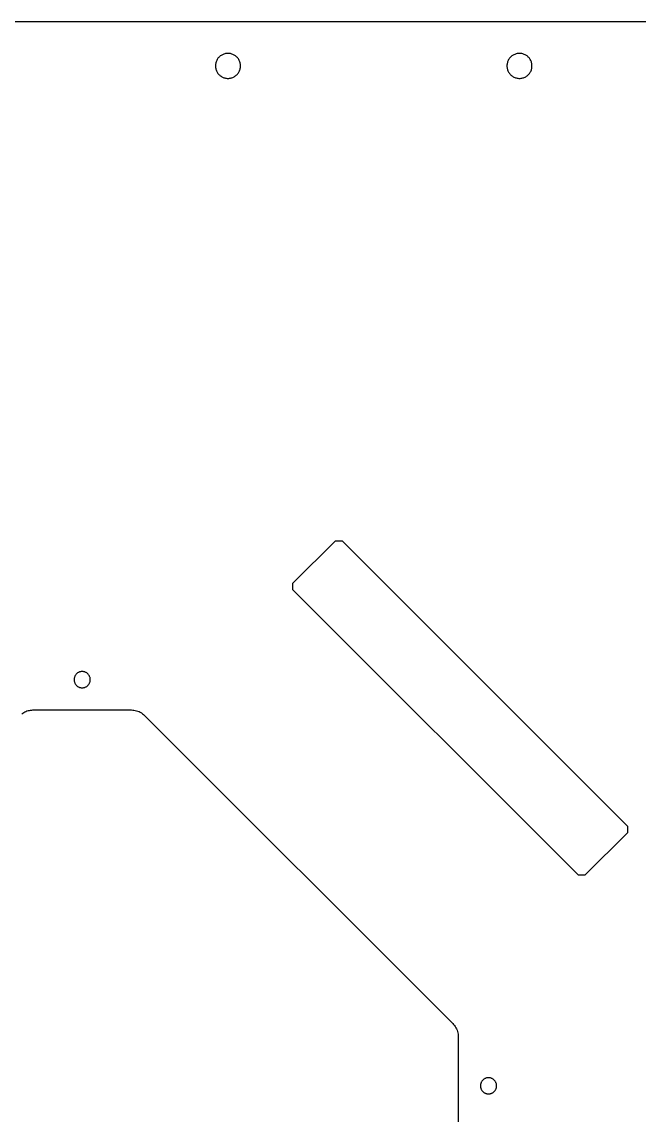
# Model space of a CAD drawing. Extents: x 393 to 866, y -23 to 443.
# Drawn here: x 616.8 to 749.9, y 207.1 to 442.9 of the extents above; entities that cross this region are included whole.
import ezdxf

# ---------------------------------------------------------------- set-up
doc = ezdxf.new("R2010")
doc.units = 0
doc.layers.get('0').update_dxf_attribs({"linetype": 'CONTINUOUS'})

msp = doc.modelspace()

# ---------------------------------------------------------------- linework, layer by layer
for p, q in [((839.18, 442.89), (420.38, 442.89)), ((658.56, 433.91), (658.53, 433.74)), ((658.6, 434.08), (658.56, 433.91)), ((658.65, 434.25), (658.6, 434.08)), ((658.71, 434.42), (658.65, 434.25)), ((658.78, 434.58), (658.71, 434.42)), ((658.87, 434.74), (658.78, 434.58)), ((658.96, 434.89), (658.87, 434.74)), ((659.06, 435.03), (658.96, 434.89)), ((659.18, 435.17), (659.06, 435.03)), ((659.3, 435.29), (659.18, 435.17)), ((659.43, 435.42), (659.3, 435.29)), ((659.56, 435.53), (659.43, 435.42)), ((659.71, 435.63), (659.56, 435.53)), ((659.86, 435.72), (659.71, 435.63)), ((660.01, 435.81), (659.86, 435.72)), ((660.17, 435.88), (660.01, 435.81)), ((660.34, 435.94), (660.17, 435.88)), ((660.51, 435.99), (660.34, 435.94)), ((660.68, 436.03), (660.51, 435.99)), ((660.85, 436.06), (660.68, 436.03)), ((661.03, 436.08), (660.85, 436.06)), ((661.21, 436.09), (661.03, 436.08)), ((661.38, 436.08), (661.21, 436.09)), ((661.56, 436.06), (661.38, 436.08)), ((661.73, 436.03), (661.56, 436.06)), ((661.9, 435.99), (661.73, 436.03)), ((662.07, 435.94), (661.9, 435.99)), ((662.24, 435.88), (662.07, 435.94)), ((662.4, 435.81), (662.24, 435.88)), ((662.56, 435.72), (662.4, 435.81)), ((662.71, 435.63), (662.56, 435.72)), ((662.85, 435.53), (662.71, 435.63)), ((662.99, 435.42), (662.85, 435.53)), ((663.11, 435.29), (662.99, 435.42)), ((663.24, 435.17), (663.11, 435.29)), ((663.35, 435.03), (663.24, 435.17)), ((663.45, 434.89), (663.35, 435.03)), ((663.54, 434.74), (663.45, 434.89)), ((663.63, 434.58), (663.54, 434.74)), ((663.7, 434.42), (663.63, 434.58)), ((663.76, 434.25), (663.7, 434.42)), ((663.81, 434.08), (663.76, 434.25)), ((663.85, 433.91), (663.81, 434.08)), ((663.88, 433.74), (663.85, 433.91)), ((721.41, 433.91), (721.39, 433.74)), ((721.45, 434.08), (721.41, 433.91)), ((721.51, 434.25), (721.45, 434.08)), ((721.57, 434.42), (721.51, 434.25)), ((721.64, 434.58), (721.57, 434.42)), ((721.72, 434.74), (721.64, 434.58)), ((721.82, 434.89), (721.72, 434.74)), ((721.92, 435.03), (721.82, 434.89)), ((722.03, 435.17), (721.92, 435.03)), ((722.15, 435.29), (722.03, 435.17)), ((722.28, 435.42), (722.15, 435.29)), ((722.42, 435.53), (722.28, 435.42)), ((722.56, 435.63), (722.42, 435.53)), ((722.71, 435.72), (722.56, 435.63)), ((722.87, 435.81), (722.71, 435.72)), ((723.03, 435.88), (722.87, 435.81)), ((723.19, 435.94), (723.03, 435.88)), ((723.36, 435.99), (723.19, 435.94)), ((723.54, 436.03), (723.36, 435.99)), ((723.71, 436.06), (723.54, 436.03)), ((723.89, 436.08), (723.71, 436.06)), ((724.06, 436.09), (723.89, 436.08)), ((724.24, 436.08), (724.06, 436.09)), ((724.42, 436.06), (724.24, 436.08)), ((724.59, 436.03), (724.42, 436.06)), ((724.76, 435.99), (724.59, 436.03)), ((724.93, 435.94), (724.76, 435.99)), ((725.1, 435.88), (724.93, 435.94)), ((725.26, 435.81), (725.1, 435.88)), ((725.41, 435.72), (725.26, 435.81)), ((725.56, 435.63), (725.41, 435.72)), ((725.71, 435.53), (725.56, 435.63)), ((725.84, 435.42), (725.71, 435.53)), ((725.97, 435.29), (725.84, 435.42)), ((726.09, 435.17), (725.97, 435.29)), ((726.2, 435.03), (726.09, 435.17)), ((726.31, 434.89), (726.2, 435.03)), ((726.4, 434.74), (726.31, 434.89)), ((726.48, 434.58), (726.4, 434.74)), ((726.56, 434.42), (726.48, 434.58)), ((726.62, 434.25), (726.56, 434.42)), ((726.67, 434.08), (726.62, 434.25)), ((726.71, 433.91), (726.67, 434.08)), ((726.74, 433.74), (726.71, 433.91)), ((658.53, 433.74), (658.51, 433.56)), ((658.51, 433.56), (658.51, 433.39)), ((658.51, 433.39), (658.51, 433.21)), ((658.51, 433.21), (658.53, 433.03)), ((658.53, 433.03), (658.56, 432.86)), ((658.56, 432.86), (658.6, 432.69)), ((658.6, 432.69), (658.65, 432.52)), ((658.65, 432.52), (658.71, 432.35)), ((658.71, 432.35), (658.78, 432.19)), ((658.78, 432.19), (658.87, 432.04)), ((658.87, 432.04), (658.96, 431.89)), ((658.96, 431.89), (659.06, 431.74)), ((659.06, 431.74), (659.18, 431.61)), ((659.18, 431.61), (659.3, 431.48)), ((663.11, 431.48), (663.24, 431.61)), ((663.24, 431.61), (663.35, 431.74)), ((663.35, 431.74), (663.45, 431.89)), ((663.45, 431.89), (663.54, 432.04)), ((663.54, 432.04), (663.63, 432.19)), ((663.63, 432.19), (663.7, 432.35)), ((663.7, 432.35), (663.76, 432.52)), ((663.76, 432.52), (663.81, 432.69)), ((663.81, 432.69), (663.85, 432.86)), ((663.85, 432.86), (663.88, 433.03)), ((663.9, 433.56), (663.88, 433.74)), ((663.88, 433.03), (663.9, 433.21)), ((663.91, 433.39), (663.9, 433.56)), ((663.9, 433.21), (663.91, 433.39)), ((721.37, 433.56), (721.36, 433.39)), ((721.36, 433.39), (721.37, 433.21)), ((721.39, 433.74), (721.37, 433.56)), ((721.37, 433.21), (721.39, 433.03)), ((721.39, 433.03), (721.41, 432.86)), ((721.41, 432.86), (721.45, 432.69)), ((721.45, 432.69), (721.51, 432.52)), ((721.51, 432.52), (721.57, 432.35)), ((721.57, 432.35), (721.64, 432.19)), ((721.64, 432.19), (721.72, 432.04)), ((721.72, 432.04), (721.82, 431.89)), ((721.82, 431.89), (721.92, 431.74)), ((721.92, 431.74), (722.03, 431.61)), ((722.03, 431.61), (722.15, 431.48)), ((725.97, 431.48), (726.09, 431.61)), ((726.09, 431.61), (726.2, 431.74)), ((726.2, 431.74), (726.31, 431.89)), ((726.31, 431.89), (726.4, 432.04)), ((726.4, 432.04), (726.48, 432.19)), ((726.48, 432.19), (726.56, 432.35)), ((726.56, 432.35), (726.62, 432.52)), ((726.62, 432.52), (726.67, 432.69)), ((726.67, 432.69), (726.71, 432.86)), ((726.71, 432.86), (726.74, 433.03)), ((726.76, 433.56), (726.74, 433.74)), ((726.74, 433.03), (726.76, 433.21)), ((726.76, 433.39), (726.76, 433.56)), ((726.76, 433.21), (726.76, 433.39)), ((659.3, 431.48), (659.43, 431.36)), ((659.43, 431.36), (659.56, 431.24)), ((659.56, 431.24), (659.71, 431.14)), ((659.71, 431.14), (659.86, 431.05)), ((659.86, 431.05), (660.01, 430.96)), ((660.01, 430.96), (660.17, 430.89)), ((660.17, 430.89), (660.34, 430.83)), ((660.34, 430.83), (660.51, 430.78)), ((660.51, 430.78), (660.68, 430.74)), ((660.68, 430.74), (660.85, 430.71)), ((660.85, 430.71), (661.03, 430.69)), ((661.03, 430.69), (661.21, 430.69)), ((661.21, 430.69), (661.38, 430.69)), ((661.38, 430.69), (661.56, 430.71)), ((661.56, 430.71), (661.73, 430.74)), ((661.73, 430.74), (661.9, 430.78)), ((661.9, 430.78), (662.07, 430.83)), ((662.07, 430.83), (662.24, 430.89)), ((662.24, 430.89), (662.4, 430.96)), ((662.4, 430.96), (662.56, 431.05)), ((662.56, 431.05), (662.71, 431.14)), ((662.71, 431.14), (662.85, 431.24)), ((662.85, 431.24), (662.99, 431.36)), ((662.99, 431.36), (663.11, 431.48)), ((722.15, 431.48), (722.28, 431.36)), ((722.28, 431.36), (722.42, 431.24)), ((722.42, 431.24), (722.56, 431.14)), ((722.56, 431.14), (722.71, 431.05)), ((722.71, 431.05), (722.87, 430.96)), ((722.87, 430.96), (723.03, 430.89)), ((723.03, 430.89), (723.19, 430.83)), ((723.19, 430.83), (723.36, 430.78)), ((723.36, 430.78), (723.54, 430.74)), ((723.54, 430.74), (723.71, 430.71)), ((723.71, 430.71), (723.89, 430.69)), ((723.89, 430.69), (724.06, 430.69)), ((724.06, 430.69), (724.24, 430.69)), ((724.24, 430.69), (724.42, 430.71)), ((724.42, 430.71), (724.59, 430.74)), ((724.59, 430.74), (724.76, 430.78)), ((724.76, 430.78), (724.93, 430.83)), ((724.93, 430.83), (725.1, 430.89)), ((725.1, 430.89), (725.26, 430.96)), ((725.26, 430.96), (725.41, 431.05)), ((725.41, 431.05), (725.56, 431.14)), ((725.56, 431.14), (725.71, 431.24)), ((725.71, 431.24), (725.84, 431.36)), ((725.84, 431.36), (725.97, 431.48)), ((675.19, 321.78), (684.38, 330.97)), ((684.38, 330.97), (685.8, 330.97)), ((685.8, 330.97), (747.37, 269.41)), ((675.19, 320.37), (675.19, 321.78)), ((736.76, 258.8), (675.19, 320.37)), ((628.26, 301.87), (628.21, 301.77)), ((628.32, 301.97), (628.26, 301.87)), ((628.39, 302.06), (628.32, 301.97)), ((628.46, 302.15), (628.39, 302.06)), ((628.54, 302.23), (628.46, 302.15)), ((628.62, 302.31), (628.54, 302.23)), ((628.71, 302.38), (628.62, 302.31)), ((628.8, 302.45), (628.71, 302.38)), ((628.9, 302.51), (628.8, 302.45)), ((629, 302.57), (628.9, 302.51)), ((629.11, 302.61), (629, 302.57)), ((629.21, 302.65), (629.11, 302.61)), ((629.32, 302.69), (629.21, 302.65)), ((629.44, 302.71), (629.32, 302.69)), ((629.55, 302.73), (629.44, 302.71)), ((629.66, 302.74), (629.55, 302.73)), ((629.78, 302.75), (629.66, 302.74)), ((629.89, 302.74), (629.78, 302.75)), ((630.01, 302.73), (629.89, 302.74)), ((630.12, 302.71), (630.01, 302.73)), ((630.23, 302.69), (630.12, 302.71)), ((630.34, 302.65), (630.23, 302.69)), ((630.45, 302.61), (630.34, 302.65)), ((630.55, 302.57), (630.45, 302.61)), ((630.65, 302.51), (630.55, 302.57)), ((630.75, 302.45), (630.65, 302.51)), ((630.84, 302.38), (630.75, 302.45)), ((630.93, 302.31), (630.84, 302.38)), ((631.01, 302.23), (630.93, 302.31)), ((631.09, 302.15), (631.01, 302.23)), ((631.17, 302.06), (631.09, 302.15)), ((631.23, 301.97), (631.17, 302.06)), ((631.29, 301.87), (631.23, 301.97)), ((631.35, 301.77), (631.29, 301.87)), ((628.04, 301.22), (628.03, 301.11)), ((628.03, 301.11), (628.03, 301)), ((628.03, 301), (628.03, 300.88)), ((628.03, 300.88), (628.04, 300.77)), ((628.06, 301.34), (628.04, 301.22)), ((628.04, 300.77), (628.06, 300.65)), ((628.09, 301.45), (628.06, 301.34)), ((628.06, 300.65), (628.09, 300.54)), ((628.12, 301.56), (628.09, 301.45)), ((628.09, 300.54), (628.12, 300.43)), ((628.16, 301.67), (628.12, 301.56)), ((628.12, 300.43), (628.16, 300.33)), ((628.21, 301.77), (628.16, 301.67)), ((628.16, 300.33), (628.21, 300.22)), ((628.21, 300.22), (628.26, 300.12)), ((628.26, 300.12), (628.32, 300.02)), ((628.32, 300.02), (628.39, 299.93)), ((628.39, 299.93), (628.46, 299.84)), ((628.46, 299.84), (628.54, 299.76)), ((628.54, 299.76), (628.62, 299.68)), ((628.62, 299.68), (628.71, 299.61)), ((628.71, 299.61), (628.8, 299.54)), ((628.8, 299.54), (628.9, 299.48)), ((630.65, 299.48), (630.75, 299.54)), ((630.75, 299.54), (630.84, 299.61)), ((630.84, 299.61), (630.93, 299.68)), ((630.93, 299.68), (631.01, 299.76)), ((631.01, 299.76), (631.09, 299.84)), ((631.09, 299.84), (631.17, 299.93)), ((631.17, 299.93), (631.23, 300.02)), ((631.23, 300.02), (631.29, 300.12)), ((631.29, 300.12), (631.35, 300.22)), ((631.39, 301.67), (631.35, 301.77)), ((631.35, 300.22), (631.39, 300.33)), ((631.43, 301.56), (631.39, 301.67)), ((631.39, 300.33), (631.43, 300.43)), ((631.47, 301.45), (631.43, 301.56)), ((631.43, 300.43), (631.47, 300.54)), ((631.49, 301.34), (631.47, 301.45)), ((631.47, 300.54), (631.49, 300.65)), ((631.51, 301.22), (631.49, 301.34)), ((631.49, 300.65), (631.51, 300.77)), ((631.52, 301.11), (631.51, 301.22)), ((631.51, 300.77), (631.52, 300.88)), ((631.53, 301), (631.52, 301.11)), ((631.52, 300.88), (631.53, 301)), ((628.9, 299.48), (629, 299.43)), ((629, 299.43), (629.11, 299.38)), ((629.11, 299.38), (629.21, 299.34)), ((629.21, 299.34), (629.32, 299.31)), ((629.32, 299.31), (629.44, 299.28)), ((629.44, 299.28), (629.55, 299.26)), ((629.55, 299.26), (629.66, 299.25)), ((629.66, 299.25), (629.78, 299.25)), ((629.78, 299.25), (629.89, 299.25)), ((629.89, 299.25), (630.01, 299.26)), ((630.01, 299.26), (630.12, 299.28)), ((630.12, 299.28), (630.23, 299.31)), ((630.23, 299.31), (630.34, 299.34)), ((630.34, 299.34), (630.45, 299.38)), ((630.45, 299.38), (630.55, 299.43)), ((630.55, 299.43), (630.65, 299.48)), ((616.74, 293.63), (616.95, 293.79)), ((616.95, 293.79), (617.17, 293.92)), ((617.17, 293.92), (617.4, 294.05)), ((617.4, 294.05), (617.64, 294.16)), ((617.64, 294.16), (617.88, 294.25)), ((617.88, 294.25), (618.14, 294.32)), ((618.14, 294.32), (618.39, 294.38)), ((618.39, 294.38), (618.65, 294.43)), ((618.65, 294.43), (618.91, 294.45)), ((618.91, 294.45), (619.17, 294.46)), ((619.17, 294.46), (640.38, 294.46)), ((640.38, 294.46), (640.67, 294.45)), ((640.67, 294.45), (640.95, 294.42)), ((640.95, 294.42), (641.23, 294.37)), ((641.23, 294.37), (641.51, 294.3)), ((641.51, 294.3), (641.78, 294.21)), ((641.78, 294.21), (642.05, 294.1)), ((642.05, 294.1), (642.3, 293.97)), ((642.3, 293.97), (642.55, 293.83)), ((642.55, 293.83), (642.78, 293.66)), ((642.78, 293.66), (643, 293.48)), ((643, 293.48), (643.21, 293.29)), ((643.21, 293.29), (709.68, 226.82)), ((747.37, 269.41), (747.37, 267.99)), ((747.37, 267.99), (738.17, 258.8)), ((738.17, 258.8), (736.76, 258.8)), ((709.68, 226.82), (709.87, 226.61)), ((709.87, 226.61), (710.05, 226.39)), ((710.05, 226.39), (710.22, 226.15)), ((710.22, 226.15), (710.36, 225.91)), ((710.36, 225.91), (710.49, 225.65)), ((710.49, 225.65), (710.6, 225.39)), ((710.6, 225.39), (710.69, 225.12)), ((710.69, 225.12), (710.76, 224.84)), ((710.76, 224.84), (710.81, 224.56)), ((710.81, 224.56), (710.84, 224.28)), ((710.84, 224.28), (710.84, 202.49)), ((716.15, 214.62), (716.07, 214.54)), ((716.23, 214.7), (716.15, 214.62)), ((716.32, 214.77), (716.23, 214.7)), ((716.41, 214.84), (716.32, 214.77)), ((716.51, 214.9), (716.41, 214.84)), ((716.61, 214.96), (716.51, 214.9)), ((716.72, 215), (716.61, 214.96)), ((716.82, 215.04), (716.72, 215)), ((716.93, 215.08), (716.82, 215.04)), ((717.05, 215.1), (716.93, 215.08)), ((717.16, 215.12), (717.05, 215.1)), ((717.27, 215.13), (717.16, 215.12)), ((717.39, 215.14), (717.27, 215.13)), ((717.5, 215.13), (717.39, 215.14)), ((717.62, 215.12), (717.5, 215.13)), ((717.73, 215.1), (717.62, 215.12)), ((717.84, 215.08), (717.73, 215.1)), ((717.95, 215.04), (717.84, 215.08)), ((718.06, 215), (717.95, 215.04)), ((718.16, 214.96), (718.06, 215)), ((718.26, 214.9), (718.16, 214.96)), ((718.36, 214.84), (718.26, 214.9)), ((718.45, 214.77), (718.36, 214.84)), ((718.54, 214.7), (718.45, 214.77)), ((718.62, 214.62), (718.54, 214.7)), ((718.7, 214.54), (718.62, 214.62)), ((715.65, 213.61), (715.64, 213.5)), ((715.64, 213.5), (715.64, 213.39)), ((715.64, 213.39), (715.64, 213.27)), ((715.64, 213.27), (715.65, 213.16)), ((715.67, 213.73), (715.65, 213.61)), ((715.65, 213.16), (715.67, 213.04)), ((715.7, 213.84), (715.67, 213.73)), ((715.67, 213.04), (715.7, 212.93)), ((715.73, 213.95), (715.7, 213.84)), ((715.7, 212.93), (715.73, 212.82)), ((715.77, 214.06), (715.73, 213.95)), ((715.73, 212.82), (715.77, 212.72)), ((715.82, 214.16), (715.77, 214.06)), ((715.77, 212.72), (715.82, 212.61)), ((715.87, 214.26), (715.82, 214.16)), ((715.82, 212.61), (715.87, 212.51)), ((715.93, 214.36), (715.87, 214.26)), ((715.87, 212.51), (715.93, 212.41)), ((716, 214.45), (715.93, 214.36)), ((715.93, 212.41), (716, 212.32)), ((716.07, 214.54), (716, 214.45)), ((716, 212.32), (716.07, 212.23)), ((718.78, 214.45), (718.7, 214.54)), ((718.7, 212.23), (718.78, 212.32)), ((718.84, 214.36), (718.78, 214.45)), ((718.78, 212.32), (718.84, 212.41)), ((718.9, 214.26), (718.84, 214.36)), ((718.84, 212.41), (718.9, 212.51)), ((718.96, 214.16), (718.9, 214.26)), ((718.9, 212.51), (718.96, 212.61)), ((719, 214.06), (718.96, 214.16)), ((718.96, 212.61), (719, 212.72)), ((719.04, 213.95), (719, 214.06)), ((719, 212.72), (719.04, 212.82)), ((719.08, 213.84), (719.04, 213.95)), ((719.04, 212.82), (719.08, 212.93)), ((719.1, 213.73), (719.08, 213.84)), ((719.08, 212.93), (719.1, 213.04)), ((719.12, 213.61), (719.1, 213.73)), ((719.1, 213.04), (719.12, 213.16)), ((719.13, 213.5), (719.12, 213.61)), ((719.12, 213.16), (719.13, 213.27)), ((719.14, 213.39), (719.13, 213.5)), ((719.13, 213.27), (719.14, 213.39)), ((716.07, 212.23), (716.15, 212.15)), ((716.15, 212.15), (716.23, 212.07)), ((716.23, 212.07), (716.32, 212)), ((716.32, 212), (716.41, 211.93)), ((716.41, 211.93), (716.51, 211.87)), ((716.51, 211.87), (716.61, 211.82)), ((716.61, 211.82), (716.72, 211.77)), ((716.72, 211.77), (716.82, 211.73)), ((716.82, 211.73), (716.93, 211.7)), ((716.93, 211.7), (717.05, 211.67)), ((717.05, 211.67), (717.16, 211.65)), ((717.16, 211.65), (717.27, 211.64)), ((717.27, 211.64), (717.39, 211.64)), ((717.39, 211.64), (717.5, 211.64)), ((717.5, 211.64), (717.62, 211.65)), ((717.62, 211.65), (717.73, 211.67)), ((717.73, 211.67), (717.84, 211.7)), ((717.84, 211.7), (717.95, 211.73)), ((717.95, 211.73), (718.06, 211.77)), ((718.06, 211.77), (718.16, 211.82)), ((718.16, 211.82), (718.26, 211.87)), ((718.26, 211.87), (718.36, 211.93)), ((718.36, 211.93), (718.45, 212)), ((718.45, 212), (718.54, 212.07)), ((718.54, 212.07), (718.62, 212.15)), ((718.62, 212.15), (718.7, 212.23))]:
    msp.add_line(p, q)

doc.saveas('drawing.dxf')
